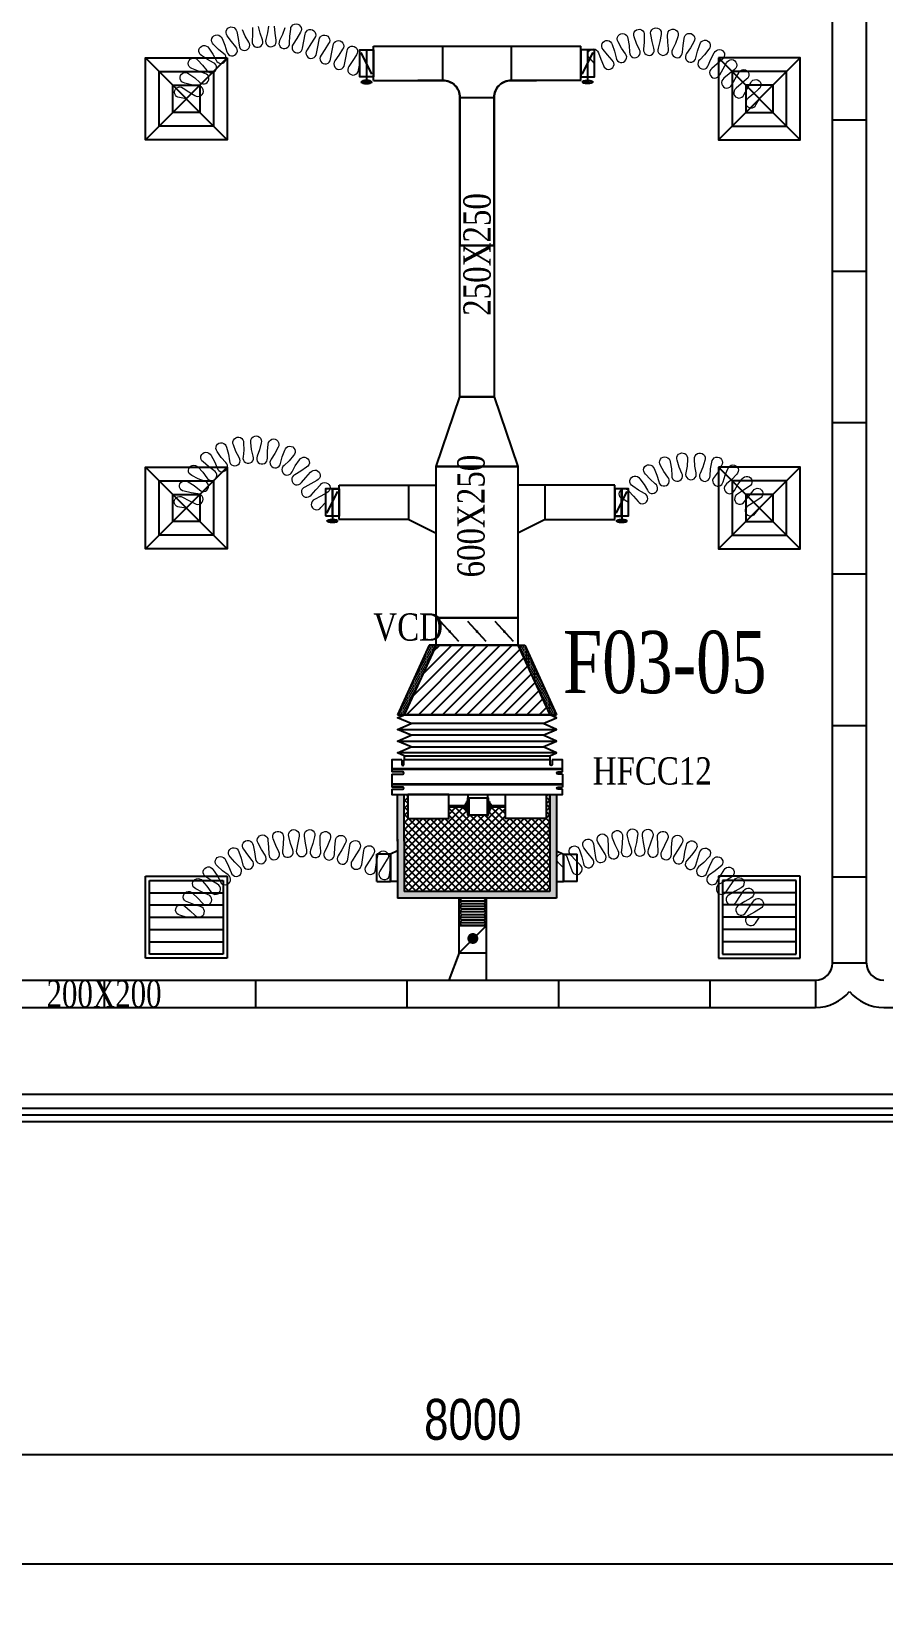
# Model space of a CAD drawing. Header units: metres. Extents: x 352651 to 1421851, y -87441 to -24441.
# Drawn here: x 552241 to 558488, y -79456 to -67981 of the extents above; entities that cross this region are included whole.
import ezdxf
from ezdxf.enums import TextEntityAlignment as Align

# ---------------------------------------------------------------- set-up
doc = ezdxf.new("R2010")
doc.units = ezdxf.units.M
doc.header["$LTSCALE"] = 300
doc.header["$MEASUREMENT"] = 0
doc.header["$PDMODE"] = 2
doc.layers.get('0').update_dxf_attribs({"linetype": 'CONTINUOUS'})
doc.layers.get('Defpoints').update_dxf_attribs({"linetype": 'CONTINUOUS'})
for name, color, linetype in [('bat noi mem', 4, 'CONTINUOUS'), ('CUA', 8, 'CONTINUOUS'), ('CUAGIO', 2, 'CONTINUOUS'), ('dien', 2, 'CONTINUOUS'), ('DIM', 1, 'CONTINUOUS'), ('KT', 1, 'CONTINUOUS'), ('THAY', 9, 'CONTINUOUS'), ('thiet bi', 11, 'CONTINUOUS')]:
    doc.layers.add(name, color=color, linetype=linetype)
doc.layers.add('noi mem', color=5, linetype='BATTING', lineweight=0)
doc.styles.add('CHUKICHTHUOC', font='vnshx.shx', dxfattribs={"width": 0.8, "height": 300, "bigfont": '@extfont2.shx'})
doc.styles.add('PHU', font='vntimeh.shx', dxfattribs={"width": 0.8})
doc.styles.add('ROMANS', font='romans.shx', dxfattribs={"width": 0.75, "bigfont": 'romancvn.shx'})
doc.styles.add('VNCC-RMD', font='vntimeh.shx', dxfattribs={"width": 0.75, "height": 300, "bigfont": 'vns.shx'})
doc.linetypes.add('BATTING', pattern='A,0.0001,-0.1,[134,ltypeshp.shx,S=0.1,R=0,X=-0.1,Y=0],-0.2,[134,ltypeshp.shx,S=0.1,R=180,X=0.1,Y=0],-0.1', length=0.4001)
doc.dimstyles.new('150', dxfattribs={"dimscale": 150, "dimtxt": 2, "dimasz": 0.1, "dimexe": 1, "dimexo": 0, "dimgap": 0.7, "dimtad": 1, "dimdec": 0, "dimzin": 0, "dimdsep": 46, "dimtxsty": 'CHUKICHTHUOC', "dimblk": 'ARR', "dimcen": 0, "dimdle": 1, "dimclrd": 3, "dimclre": 3, "dimclrt": 3, "dimadec": 0, "dimazin": 0, "dimtfac": 1, "dimtdec": 0, "dimtix": 1, "dimtmove": 2, "dimatfit": 3, "dimldrblk": 'ARR', "dimfxl": 1, "dimtolj": 1, "dimtzin": 0, "dimarcsym": 0})
pattern_1 = [(0, (94321.476, -358266.195), (6.25, 12.5), [0, -12.5])]

# ---------------------------------------------------------------- blocks, each defined once
blk = doc.blocks.new('ARR')
at = {"color": 1}
for p, q in [((0, -16), (0, 16)), ((-16, 0), (16, 0))]:
    blk.add_line(p, q, dxfattribs=at)
at = {"color": 3, "const_width": 3.6}
blk.add_lwpolyline([(-7.07, -7.07), (7.07, 7.07)], dxfattribs=at)
blk = doc.blocks.new('*D74')
at = {"layer": 'Defpoints', "color": 0, "ltscale": 1.5, "transparency": 16777216}
for p in [(551477, -76944), (559477, -76944), (559477, -78413)]:
    blk.add_point(p, dxfattribs=at)
at = {"layer": 'DIM', "color": 3, "lineweight": -2, "ltscale": 1.5, "transparency": 16777216}
for p, q in [((551477, -76944), (551477, -78563)), ((559477, -76944), (559477, -78563)), ((551492, -78413), (559462, -78413))]:
    blk.add_line(p, q, dxfattribs=at)
at = {"layer": 'DIM', "color": 3, "lineweight": -2, "ltscale": 1.5, "transparency": 16777216, "xscale": 15, "yscale": 15, "zscale": 15, "rotation": 180}
blk.add_blockref('ARR', (551477, -78413), dxfattribs=at)
at = {"layer": 'DIM', "color": 3, "lineweight": -2, "ltscale": 1.5, "transparency": 16777216, "xscale": 15, "yscale": 15, "zscale": 15}
blk.add_blockref('ARR', (559477, -78413), dxfattribs=at)
at = {"layer": 'DIM', "color": 3, "ltscale": 1.5, "transparency": 16777216, "insert": (555477, -78158), "char_height": 300, "attachment_point": 5, "style": 'CHUKICHTHUOC'}
blk.add_mtext('\\A1;8000', dxfattribs=at)
blk = doc.blocks.new('*D79')
at = {"layer": 'Defpoints', "color": 0, "ltscale": 1.5, "transparency": 16777216}
for p in [(545477, -75807), (589477, -75807), (589477, -79216)]:
    blk.add_point(p, dxfattribs=at)
at = {"layer": 'DIM', "color": 3, "lineweight": -2, "ltscale": 1.5, "transparency": 16777216}
for p, q in [((545477, -75807), (545477, -79366)), ((589477, -75807), (589477, -79366)), ((545492, -79216), (589462, -79216))]:
    blk.add_line(p, q, dxfattribs=at)
at = {"layer": 'DIM', "color": 3, "lineweight": -2, "ltscale": 1.5, "transparency": 16777216, "xscale": 15, "yscale": 15, "zscale": 15, "rotation": 180}
blk.add_blockref('ARR', (545477, -79216), dxfattribs=at)
at = {"layer": 'DIM', "color": 3, "lineweight": -2, "ltscale": 1.5, "transparency": 16777216, "xscale": 15, "yscale": 15, "zscale": 15}
blk.add_blockref('ARR', (589477, -79216), dxfattribs=at)
at = {"layer": 'DIM', "color": 3, "ltscale": 1.5, "transparency": 16777216, "insert": (567477, -78961), "char_height": 300, "attachment_point": 5, "style": 'CHUKICHTHUOC'}
blk.add_mtext('\\A1;44000', dxfattribs=at)
blk = doc.blocks.new('SAD')
at = {"layer": 'CUAGIO', "color": 8}
for p, q in [((-300, -300), (300, 300)), ((300, -300), (-300, 300))]:
    blk.add_line(p, q, dxfattribs=at)
at = {"layer": 'CUAGIO'}
blk.add_lwpolyline([(300, -300), (300, 300), (-300, 300), (-300, -300)], close=True, dxfattribs=at)
at = {"layer": 'CUAGIO', "color": 8}
for points in [[(200, -200), (200, 200), (-200, 200), (-200, -200)], [(100, -100), (100, 100), (-100, 100), (-100, -100)]]:
    blk.add_lwpolyline(points, close=True, dxfattribs=at)
blk = doc.blocks.new('SAG')
at = {"layer": 'CUAGIO'}
for p, q in [((-300, 300), (-300, -300)), ((300, 300), (-300, 300)), ((300, -300), (300, 300)), ((-300, -300), (300, -300))]:
    blk.add_line(p, q, dxfattribs=at)
at = {"layer": 'CUAGIO', "color": 8}
for p, q in [((-270, 270), (-270, -270)), ((270, 270), (-270, 270)), ((-180, -270), (-180, 270)), ((-90, -270), (-90, 270)), ((0, -270), (0, 270)), ((90, -270), (90, 270)), ((180, -270), (180, 270)), ((270, -270), (270, 270)), ((-270, -270), (270, -270))]:
    blk.add_line(p, q, dxfattribs=at)
blk = doc.blocks.new('1-van gio D200')
at = {"layer": 'CUAGIO'}
h = blk.add_hatch(dxfattribs=at)
h.set_pattern_fill('ANSI31', color=256, scale=100, style=0)
edge = h.paths.add_edge_path()
edge.add_ellipse((486127, -58494), major_axis=(-38.1, 0), ratio=0.310482, start_angle=0, end_angle=360, ccw=False)
for p, q in [((486167, -58437), (486087, -58277)), ((486127, -58257), (486127, -58494))]:
    blk.add_line(p, q, dxfattribs=at)
at = {"layer": 'CUAGIO', "const_width": 3}
for points in [[(486127, -58457), (486177, -58457), (486177, -58257), (486077, -58257), (486077, -58457), (486127, -58457)], [(486167, -58437), (486087, -58277)], [(486127, -58257), (486127, -58494)]]:
    blk.add_lwpolyline(points, dxfattribs=at)
at = {"layer": 'CUAGIO'}
blk.add_lwpolyline([(486177, -58457), (486077, -58457), (486077, -58257), (486177, -58257)], close=True, dxfattribs=at)
at = {"layer": 'CUAGIO', "const_width": 5.35}
blk.add_lwpolyline([(486131, -58357, -1), (486123, -58357, -1)], format="xyb", close=True, dxfattribs=at)
at = {"layer": 'CUAGIO', "extrusion": (0, 0, -1)}
blk.add_ellipse((486127, -58494), major_axis=(-38.1, 0), ratio=0.310482, start_param=-1.570796, end_param=4.712389, dxfattribs=at)
blk = doc.blocks.new('bac noi mem')
at = {"layer": 'bat noi mem'}
for p, q in [((493887, -64673), (493867, -64693)), ((494067, -64693), (493867, -64693)), ((493867, -64693), (493887, -64713)), ((493887, -64713), (493867, -64733)), ((494047, -64673), (493887, -64673)), ((494047, -64713), (493887, -64713)), ((494047, -64673), (494067, -64693)), ((494067, -64693), (494047, -64713)), ((494047, -64713), (494067, -64733)), ((494067, -64733), (493867, -64733)), ((493867, -64733), (493887, -64753)), ((493887, -64753), (493867, -64773)), ((494067, -64773), (493867, -64773)), ((493867, -64773), (493887, -64793)), ((493887, -64793), (493867, -64813)), ((494067, -64813), (493867, -64813)), ((493867, -64813), (493887, -64833)), ((493887, -64833), (493867, -64853)), ((494047, -64753), (493887, -64753)), ((494047, -64793), (493887, -64793)), ((494047, -64833), (493887, -64833)), ((494067, -64733), (494047, -64753)), ((494047, -64753), (494067, -64773)), ((494067, -64773), (494047, -64793)), ((494047, -64793), (494067, -64813)), ((494067, -64813), (494047, -64833)), ((494047, -64833), (494067, -64853)), ((494067, -64853), (493867, -64853)), ((493867, -64853), (493887, -64873)), ((494047, -64873), (493887, -64873)), ((494067, -64853), (494047, -64873))]:
    blk.add_line(p, q, dxfattribs=at)

msp = doc.modelspace()

# ---------------------------------------------------------------- hatches: boundary and pattern name
at = {"layer": 'CUAGIO'}
h = msp.add_hatch(dxfattribs=at)
h.set_pattern_fill('DOTS', color=256, scale=200, style=0)
h.set_pattern_definition(pattern_1)
h.paths.add_polyline_path([(554974.4, -72991.1), (554924.5, -72991.1), (555158, -72481.1), (555207.9, -72481.1)])
h = msp.add_hatch(dxfattribs=at)
h.set_pattern_fill('DOTS', color=256, scale=200, style=0)
h.set_pattern_definition(pattern_1)
h.paths.add_polyline_path([(555807.9, -72481.1), (555857.9, -72481.1), (556091.4, -72991.1), (556041.4, -72991.1)])
h = msp.add_hatch(dxfattribs=at)
h.set_pattern_fill('DOTS', color=2, scale=200, style=0)
h.set_pattern_definition([(0, (4414.169, -16851.084), (6.25, 12.5), [0, -12.5])])
h.paths.add_polyline_path([(556091.4, -73576.6), (556041.4, -73576.6), (556041.4, -74286.6), (554974.4, -74286.6), (554974.4, -73903.9), (554974.4, -73576.6), (554924.4, -73576.6), (554924.4, -73918.9), (554924.4, -74336.6), (556091.4, -74336.6)])
at = {"layer": 'CUAGIO', "ltscale": 1.5}
h = msp.add_hatch(dxfattribs=at)
h.set_pattern_fill('ANSI37', color=9, scale=300, angle=360, style=0)
h.set_pattern_definition([(45, (88129.517, -27426.93), (-26.5165043, 26.5165043), []), (135, (88129.517, -27426.93), (-26.5165043, -26.5165043), [])])
h.paths.add_polyline_path([(556041.4, -74286.6), (556041.4, -73576.6), (556015.4, -73576.6), (556015.4, -73751.6), (555715.4, -73751.6), (555715.4, -73668.6), (555610.1, -73668.6), (555610.1, -73684.3), (555599.6, -73684.3), (555599.6, -73700), (555589.7, -73700), (555589.7, -73725, -1), (555583.2, -73727.1), (555447.1, -73727.1, -1), (555440.6, -73725), (555440.6, -73700), (555430.7, -73700), (555430.7, -73684.3), (555420.1, -73684.3), (555420.1, -73668.6), (555300.5, -73668.6), (555300.5, -73751.6), (555000.5, -73751.6), (555000.5, -73576.6), (554974.4, -73576.6), (554974.4, -73918.9), (554974.4, -74286.6)])
at = {"layer": 'Defpoints'}
h = msp.add_hatch(dxfattribs=at)
h.set_pattern_fill('ANSI31', color=256, scale=500, style=0)
h.set_pattern_definition([(45, (87306.127, -358241.5), (-44.194174, 44.194174), [])])
h.paths.add_polyline_path([(555807.9, -72481.1), (555207.9, -72481.1), (554974.4, -72991.1), (556041.4, -72991.1)])

# ---------------------------------------------------------------- linework, layer by layer
at = {"layer": 'bat noi mem'}
for p, q in [((554974.4, -72991.1), (556041.4, -72991.1)), ((556041.4, -72991.1), (554974.4, -72991.1)), ((555991.4, -73055.3), (555024.4, -73055.3)), ((554924.4, -73098.2), (556091.4, -73098.2)), ((554924.4, -73183.9), (556091.4, -73183.9)), ((555991.4, -73141.1), (555024.4, -73141.1)), ((556091.4, -73269.6), (554924.4, -73269.6)), ((555024.4, -73226.8), (555991.4, -73226.8))]:
    msp.add_line(p, q, dxfattribs=at)
for points in [[(554974.4, -73291.1), (554924.4, -73269.6), (555024.4, -73226.8), (554924.4, -73183.9), (555024.4, -73141.1), (554924.4, -73098.2), (555024.4, -73055.3), (554924.4, -73012.5), (554974.4, -72991.1)], [(556041.4, -73291.1), (556091.4, -73269.6), (555991.4, -73226.8), (556091.4, -73183.9), (555991.4, -73141.1), (556091.4, -73098.2), (555991.4, -73055.3), (556091.4, -73012.5), (556041.4, -72991.1)]]:
    msp.add_lwpolyline(points, dxfattribs=at)
at = {"layer": 'CUA', "linetype": 'Continuous'}
for p, q in [((544875.8, -75875.5), (579337.2, -75875.5)), ((559377.2, -75925.5), (551577.2, -75925.5)), ((559377.2, -75975.5), (551577.2, -75975.5))]:
    msp.add_line(p, q, dxfattribs=at)
at = {"layer": 'CUAGIO'}
for p, q in [((558113.3, -74811.5), (558113.3, -57512.9)), ((558363.3, -74811.5), (558363.3, -57512.9)), ((554747.9, -68341.1), (554747.9, -68091.1)), ((555257.9, -68341.1), (555257.9, -68091.1)), ((555757.9, -68091.1), (555757.9, -68341.1)), ((556267.9, -68341.1), (556267.9, -68091.1)), ((555382.9, -68466.1), (555632.9, -68466.1)), ((558363.7, -68631.7), (558113.3, -68631.7)), ((558363.7, -69741.7), (558113.3, -69741.7)), ((558363.7, -70851.7), (558113.3, -70851.7)), ((554497.9, -71559.2), (554497.9, -71309.2)), ((554497.9, -71309.2), (555207.9, -71309.2)), ((555007.9, -71559.2), (555007.9, -71309.2)), ((556517.9, -71309.2), (555807.9, -71309.2)), ((556007.9, -71559.2), (556007.9, -71309.2)), ((556517.9, -71559.2), (556517.9, -71309.2)), ((555007.9, -71559.2), (554497.9, -71559.2)), ((555007.9, -71559.2), (555207.9, -71659.2)), ((556007.9, -71559.2), (555807.9, -71659.2)), ((556007.9, -71559.2), (556517.9, -71559.2)), ((558363.7, -71961.7), (558113.3, -71961.7)), ((555807.9, -72281.1), (555207.9, -72281.1)), ((555374.9, -72455.3), (555241, -72306.8)), ((555574.9, -72455.3), (555441, -72306.8)), ((555774.9, -72455.3), (555641, -72306.8)), ((555158, -72481.1), (554924.5, -72991.1)), ((555207.9, -72481.1), (554974.4, -72991.1)), ((555207.9, -72481.1), (555158, -72481.1)), ((555158, -72481.1), (555857.9, -72481.1)), ((555207.9, -72481.1), (555158, -72481.1)), ((555807.9, -72481.1), (556041.4, -72991.1)), ((555807.9, -72481.1), (555857.9, -72481.1)), ((555807.9, -72481.1), (555857.9, -72481.1)), ((555857.9, -72481.1), (556091.4, -72991.1)), ((556091.4, -72991.1), (554924.5, -72991.1)), ((554924.5, -72991.1), (556091.4, -72991.1)), ((554974.4, -72991.1), (556041.4, -72991.1)), ((556041.4, -72991.1), (554974.4, -72991.1)), ((558363.7, -73071.7), (558113.3, -73071.7)), ((554924.4, -73918.9), (554924.4, -73576.6)), ((554974.4, -73918.9), (554974.4, -73576.6)), ((556041.4, -73903.9), (556041.4, -73576.6)), ((554774.7, -74213.1), (554774.7, -74013.1)), ((554874.4, -74013.1), (554774.7, -74013.1)), ((554874.4, -74213.1), (554874.4, -74013.1)), ((554874.4, -74213.1), (554874.4, -74013.1)), ((554874.4, -74213.1), (554874.4, -74013.1)), ((554874.4, -74013.1), (554874.4, -74213.1)), ((554924.4, -73903.9), (554924.4, -74336.6)), ((554974.4, -73903.9), (554974.4, -74286.6)), ((556041.4, -73903.9), (556041.4, -74284.8)), ((556141.4, -74013.1), (556141.4, -74213.1)), ((556141.4, -74213.1), (556141.4, -74013.1)), ((556141.4, -74213.1), (556141.4, -74013.1)), ((556141.4, -74013.1), (556141.4, -74213.1)), ((556141.4, -74013.1), (556241.1, -74013.1)), ((556241.1, -74213.1), (556241.1, -74013.1)), ((558363.7, -74181.7), (558113.3, -74181.7)), ((555377.2, -74736.5), (555377.2, -74336.6)), ((555577.2, -74936.5), (555577.2, -74336.6)), ((555377.2, -74736.5), (555377.2, -74525.6)), ((555377.2, -74536.6), (555577.2, -74536.6)), ((555577.2, -74536.6), (555377.2, -74736.5)), ((555377.2, -74736.5), (555302.2, -74936.5)), ((555377.2, -74736.5), (555577.2, -74736.5)), ((548874.2, -74936.5), (557988.3, -74936.5)), ((548874.2, -75136.5), (557988.3, -75136.5)), ((558488.3, -75136.5), (563392.8, -75136.5))]:
    msp.add_line(p, q, dxfattribs=at)
at = {"layer": 'CUAGIO', "ltscale": 1.5}
msp.add_line((554747.9, -68091.1), (556267.9, -68091.1), dxfattribs=at)
at = {"layer": 'CUAGIO', "color": 2}
for p, q in [((556041.4, -73576.6), (556041.4, -74286.6)), ((556091.4, -73576.6), (556091.4, -74336.6)), ((556091.4, -74336.6), (554924.4, -74336.6)), ((556041.4, -74286.6), (554974.4, -74286.6)), ((552774.2, -74936.5), (552774.2, -75136.5)), ((553884.2, -74936.5), (553884.2, -75136.5)), ((554994.2, -74936.5), (554994.2, -75136.5)), ((556104.2, -74936.5), (556104.2, -75136.5)), ((557214.2, -74936.5), (557214.2, -75136.5)), ((557988.3, -74936.5), (557988.3, -75136.5))]:
    msp.add_line(p, q, dxfattribs=at)
at = {"layer": 'CUAGIO'}
for points in [[(554747.9, -68341.1), (555257.9, -68341.1, -0.4142136), (555382.9, -68466.1), (555382.9, -69551.1), (555632.9, -69551.1), (555632.9, -68466.1, -0.4142136), (555757.9, -68341.1), (555942.9, -68341.1)], [(556267.9, -68341.1), (555757.9, -68341.1, 0.4142136), (555632.9, -68466.1), (555632.9, -69551.1), (555382.9, -69551.1), (555382.9, -68466.1, 0.4142136), (555257.9, -68341.1), (555072.9, -68341.1)]]:
    msp.add_lwpolyline(points, format="xyb", dxfattribs=at)
for points in [[(555382.9, -70661.1), (555382.9, -69551.1), (555632.9, -69551.1), (555632.9, -70661.1)], [(555807.9, -71171.1), (555207.9, -71171.1), (555382.9, -70661.1), (555632.9, -70661.1)], [(554497.9, -71534.2), (554447.9, -71534.2), (554447.9, -71334.2), (554497.9, -71334.2)], [(556517.9, -71534.2), (556567.9, -71534.2), (556567.9, -71334.2), (556517.9, -71334.2)], [(555207.9, -72281.1), (555807.9, -72281.1), (555807.9, -72481.1), (555207.9, -72481.1)]]:
    msp.add_lwpolyline(points, close=True, dxfattribs=at)
at = {"layer": 'CUAGIO', "color": 2}
msp.add_lwpolyline([(555207.9, -71171.1), (555807.9, -71171.1), (555807.9, -72281.1), (555207.9, -72281.1)], close=True, dxfattribs=at)
at = {"layer": 'CUAGIO'}
for points, const_width in [([(555302.9, -72381.1, 1), (555312.9, -72381.1, 1)], 10), ([(555502.9, -72381.1, 1), (555512.9, -72381.1, 1)], 10), ([(555702.9, -72381.1, 1), (555712.9, -72381.1, 1)], 10), ([(555497.2, -74631, -1), (555457.2, -74631, -1)], 40)]:
    msp.add_lwpolyline(points, format="xyb", close=True, dxfattribs=dict(at, const_width=const_width))
for points in [[(554924.4, -73987.8), (554874.4, -74013.1)], [(556091.4, -73987.8), (556141.4, -74013.1)], [(554774.7, -74213.1), (554874.4, -74213.1)], [(554924.4, -74213.1), (554874.4, -74213.1)], [(554924.4, -74213.1), (554874.4, -74213.1)], [(554924.4, -74213.1), (554874.4, -74213.1)], [(556091.4, -74213.1), (556141.4, -74213.1)], [(556091.4, -74213.1), (556141.4, -74213.1)], [(556091.4, -74213.1), (556141.4, -74213.1)], [(556241.1, -74213.1), (556141.4, -74213.1)]]:
    msp.add_lwpolyline(points, dxfattribs=at)
for centre, radius, start, end in [((557988.3, -74811.5), 125, 270, 0), ((558488.3, -74811.5), 125, 180, 270), ((557988.3, -74811.5), 325, 270, 320.28486), ((558488.3, -74811.5), 325, 219.71514, 270)]:
    msp.add_arc(centre, radius, start, end, dxfattribs=at)
at = {"layer": 'dien'}
msp.add_line((558363.3, -74811.5), (558113.3, -74811.5), dxfattribs=at)
at = {"layer": 'noi mem', "linetype": 'ByBlock', "ltscale": 1.5}
for points in [[(554098.9, -67954.5), (554082.1, -68003.3), (554061.2, -68049.1, 1.3333333), (554134.2, -68066.1), (554135.6, -68015.8), (554142.1, -67964.6, -1.3333333), (554213.3, -67988.2), (554187.8, -68033.1), (554160.1, -68075.8, 1.3333333), (554229.8, -68103.5), (554239, -68053.4), (554248.2, -68003.2, -1.3333333), (554317.9, -68030.9), (554290.1, -68073.7), (554262.3, -68116.5, 1.3333333), (554332, -68144.2), (554341.2, -68094), (554350.4, -68043.9, -1.3333333), (554420.1, -68071.6), (554392.3, -68114.4), (554364.6, -68157.1, 1.3333333), (554434.3, -68184.9), (554443.5, -68134.7), (554452.7, -68084.6, -1.3333333), (554522.3, -68112.3), (554494.6, -68155.1), (554466.8, -68197.8, 1.3333333), (554536.5, -68225.5), (554545.7, -68175.4), (554554.9, -68125.2, -1.3333333), (554624.6, -68153), (554596.8, -68195.7), (554569.1, -68238.5, 1.3333333), (554638.7, -68266.2), (554647.9, -68216.1)], [(553377.2, -68475.5), (553326.9, -68467.3, -1.3333333), (553353.3, -68397.1), (553396.6, -68424), (553439.8, -68451, 1.3333333), (553466.3, -68380.8), (553416, -68372.5), (553365.7, -68360.9, -1.3333333), (553396.4, -68292.5), (553438.5, -68322.3), (553476.6, -68355.3, 1.3333333), (553513.5, -68290), (553465.6, -68274.4), (553418.2, -68253.8, -1.3333333), (553460.9, -68192.2), (553496.9, -68229.2), (553528.3, -68268.6, 1.3333333), (553576.4, -68211.1), (553532.2, -68187.1), (553489.4, -68158.2, -1.3333333), (553542.6, -68105.3), (553571.2, -68148.3), (553594.9, -68192.8, 1.3333333), (553652.8, -68145), (553613.6, -68113.3), (553576.9, -68077.1, -1.3333333), (553638.9, -68034.9), (553659.1, -68082.4), (553674.3, -68130.4, 1.3333333), (553739.9, -68094), (553707.2, -68055.7), (553677.7, -68013.4, -1.3333333), (553746.3, -67983.2), (553757.5, -68033.6), (553763.7, -68083.6, 1.3333333), (553834.8, -68059.8), (553809.7, -68016.1), (553788.4, -67969.1, -1.3333333)], [(553861.4, -67952), (553863.2, -68003.6), (553860.2, -68053.8, 1.3333333), (553934.4, -68043.5), (553917.7, -67995.9), (553905.3, -67945.8, -1.3333333)], [(553980.3, -67942.3), (553972.6, -67993.4), (553960.4, -68042.2, 1.3333333), (554035.4, -68045.6), (554027.6, -67995.8), (554024.6, -67944.3, -1.3333333)], [(556367.9, -68216.1), (556333.7, -68178.6, -1.3333333), (556397, -68138.4), (556416.4, -68185.3), (556435.5, -68232.3, 1.3333333), (556499, -68192.3), (556464.9, -68154.7), (556432.8, -68114.6, -1.3333333), (556498.5, -68078.5), (556515.1, -68127.1), (556527.2, -68175.8, 1.3333333), (556595.7, -68145.3), (556567.5, -68103.8), (556542.5, -68058.9, -1.3333333), (556613.3, -68034.2), (556621.7, -68084.9), (556625.5, -68134.9, 1.3333333), (556698.1, -68116.2), (556677.2, -68070.6), (556660, -68022.2, -1.3333333), (556733.9, -68009.6), (556733.7, -68060.9), (556729.1, -68110.9, 1.3333333), (556803.9, -68104.5), (556790.8, -68056), (556781.9, -68005.4, -1.3333333), (556856.9, -68005.3), (556848.2, -68055.9), (556835.4, -68104.4, 1.3333333), (556910.1, -68110.5), (556905.3, -68060.5), (556904.9, -68009.1, -1.3333333), (556978.9, -68021.4), (556961.9, -68069.9), (556941.2, -68115.6, 1.3333333), (557014, -68134), (557017.5, -68083.9), (557025.6, -68033.2, -1.3333333), (557096.5, -68057.6), (557071.7, -68102.5), (557043.8, -68144.2, 1.3333333), (557112.4, -68174.4), (557124.2, -68125.6), (557140.6, -68076.9, -1.3333333), (557206.5, -68112.7), (557174.6, -68153), (557140.1, -68189.4, 1.3333333), (557202.8, -68230.6), (557222.6, -68184.4), (557246.7, -68139.1, -1.3333333), (557305.8, -68185.3), (557267.8, -68219.7), (557229.1, -68252.6, 1.3333333), (557286.9, -68300.4), (557312, -68256.2), (557337, -68212.1, -1.3333333), (557394.8, -68259.9), (557356.2, -68292.8), (557317.5, -68325.7, 1.3333333), (557375.3, -68373.5), (557400.4, -68329.3), (557425.5, -68285.2, -1.3333333), (557483.3, -68333), (557444.6, -68365.9), (557406, -68398.8, 1.3333333), (557463.8, -68446.6), (557488.8, -68402.4), (557513.9, -68358.3, -1.3333333), (557571.7, -68406), (557533, -68439), (557494.4, -68471.9, 1.3333333), (557552.2, -68519.7), (557577.2, -68475.5)], [(553377.2, -71475.5), (553327, -71468.6, -1.3333333), (553349.4, -71397), (553394.6, -71420), (553439.6, -71443.1, 1.3333333), (553462.3, -71371.6), (553412.2, -71364.5), (553362.1, -71352.6, -1.3333333), (553391.2, -71283.4), (553434.8, -71311), (553473.2, -71342.7, 1.3333333), (553510.5, -71277.7), (553463.7, -71260.5), (553417.9, -71236.8, -1.3333333), (553462.9, -71176.8), (553498.6, -71214), (553528.2, -71254.1, 1.3333333), (553580.1, -71200), (553538.9, -71172.1), (553500.2, -71137.9, -1.3333333), (553558.4, -71090.6), (553583.9, -71135.4), (553602.9, -71181.5, 1.3333333), (553666.4, -71141.6), (553633.2, -71104.5), (553603.9, -71062, -1.3333333), (553671.8, -71030.1), (553685.8, -71079.8), (553693.1, -71129.1, 1.3333333), (553764.3, -71105.8), (553741.1, -71061.7), (553723, -71013.4, -1.3333333), (553796.6, -70998.9), (553798.1, -71050.5), (553793.2, -71100.1, 1.3333333), (553868, -71094.7), (553856.1, -71046.3), (553850.2, -70995.1, -1.3333333), (553925.1, -70998.9), (553914.1, -71049.3), (553897.4, -71096.2, 1.3333333), (553971.3, -71109.1), (553971.4, -71059.3), (553978.2, -71008.1, -1.3333333), (554049.9, -71030), (554027, -71076.2), (553999.4, -71117.7, 1.3333333), (554068, -71148.1), (554080.2, -71099.8), (554099.1, -71051.8, -1.3333333), (554163.4, -71090.3), (554130, -71129.6), (554093.2, -71163.2, 1.3333333), (554152.4, -71209.3), (554175.9, -71165.4), (554205.9, -71123.4, -1.3333333), (554259, -71176.4), (554217.1, -71206.4), (554173.2, -71231.2, 1.3333333), (554220.5, -71289.4), (554253.7, -71251.6), (554287.7, -71214, -1.3333333), (554334.2, -71272.8), (554289.8, -71297.2), (554245.3, -71321.6, 1.3333333), (554291.8, -71380.5), (554325.8, -71342.9), (554359.8, -71305.3, -1.3333333), (554406.3, -71364.1), (554361.9, -71388.5), (554317.4, -71412.9, 1.3333333), (554363.9, -71471.8), (554397.9, -71434.2)], [(556617.9, -71434.2), (556573.8, -71409.3, -1.3333333), (556620.9, -71351), (556654.5, -71388.9), (556687.9, -71426.9, 1.3333333), (556735.2, -71368.8), (556691.3, -71343.8), (556648.9, -71314.5, -1.3333333), (556701.1, -71260.6), (556731.7, -71302), (556756.4, -71345.4, 1.3333333), (556814.4, -71297.8), (556776.7, -71265.1), (556742.1, -71226.9, -1.3333333), (556805.2, -71186.4), (556825.6, -71233.7), (556839.8, -71281.5, 1.3333333), (556907.1, -71248.4), (556877.8, -71208), (556852.9, -71162.9, -1.3333333), (556923.5, -71137.8), (556932.6, -71188.5), (556935.5, -71238.3, 1.3333333), (557008.6, -71221.4), (556989.3, -71175.4), (556975.3, -71125.8, -1.3333333), (557049.8, -71117.5), (557047.1, -71168.9), (557038.5, -71218.1, 1.3333333), (557113.5, -71218.3), (557105.3, -71169.1), (557102.9, -71117.6, -1.3333333), (557177.4, -71126.4), (557163, -71175.9), (557143.5, -71221.8, 1.3333333), (557216.5, -71239.1), (557219.6, -71189.3), (557229, -71138.7, -1.3333333), (557299.6, -71164.2), (557274.3, -71209.2), (557244.8, -71249.4, 1.3333333), (557312, -71282.9), (557326.4, -71235.1), (557347.1, -71187.9, -1.3333333), (557409.9, -71228.9), (557375.1, -71266.9), (557337.2, -71299.4, 1.3333333), (557395, -71347.2), (557419.9, -71304), (557450.6, -71262.8, -1.3333333), (557502.6, -71316.8), (557460.2, -71345.9), (557417.5, -71373.2, 1.3333333), (557467.8, -71428.9), (557499.2, -71389.1), (557530.7, -71349.4, -1.3333333), (557581, -71405), (557538.2, -71432.3), (557495.5, -71459.6, 1.3333333), (557545.8, -71515.2), (557577.2, -71475.5)], [(553377.2, -74475.5), (553328.8, -74459.5, -1.3333333), (553366.1, -74394.5), (553404.4, -74428.3), (553442.6, -74462.1, 1.3333333), (553480, -74397.1), (553431.6, -74381.1), (553383.4, -74362.9, -1.3333333), (553423.3, -74299.5), (553460.5, -74335), (553494.9, -74372.2, 1.3333333), (553538.5, -74311.2), (553492.2, -74290.7), (553446.6, -74267, -1.3333333), (553493.8, -74208.7), (553526.5, -74248.4), (553556.2, -74289.4, 1.3333333), (553606.8, -74234), (553563.2, -74208.2), (553520.7, -74179.2, -1.3333333), (553574.5, -74126.9), (553602.3, -74170.2), (553626.9, -74214.5, 1.3333333), (553683.7, -74165.5), (553643.5, -74134.7), (553604.8, -74100.8, -1.3333333), (553664.4, -74055.3), (553686.8, -74101.7), (553706, -74148.5, 1.3333333), (553768.2, -74106.7), (553732, -74071.3), (553697.6, -74033, -1.3333333), (553762.2, -73995), (553778.9, -74043.6), (553792.4, -74092.5, 1.3333333), (553859.2, -74058.3), (553827.4, -74018.9), (553797.8, -73976.8, -1.3333333), (553866.5, -73946.7), (553877.3, -73997), (553884.8, -74047.1, 1.3333333), (553955.2, -74021.2), (553928.4, -73978.2), (553904, -73932.9, -1.3333333), (553975.8, -73911.2), (553980.5, -73962.4), (553982, -74013, 1.3333333), (554055, -73995.7), (554033.5, -73949.8), (554014.7, -73901.9, -1.3333333), (554088.5, -73889), (554087.1, -73940.4), (554082.6, -73990.8, 1.3333333), (554157.1, -73982.3), (554141.2, -73934.2), (554128.2, -73884.4, -1.3333333), (554203.1, -73880.3), (554195.6, -73931.2), (554185.1, -73980.7, 1.3333333), (554260.1, -73981.1), (554250.1, -73931.4), (554243.1, -73880.5, -1.3333333), (554317.9, -73885.3), (554304.4, -73935), (554288.1, -73982.9, 1.3333333), (554362.5, -73992.2), (554358.4, -73941.7), (554357.6, -73890.3, -1.3333333), (554431.3, -73904), (554412, -73951.7), (554390, -73997.3, 1.3333333), (554462.8, -74015.4), (554464.8, -73964.8), (554470.1, -73913.6, -1.3333333), (554541.7, -73936), (554516.8, -73981.1), (554490, -74024.4, 1.3333333), (554560.5, -74050.1), (554567.9, -73999.8), (554575.7, -73949.3, -1.3333333), (554646, -73975.3), (554619, -74018.6), (554592.1, -74062, 1.3333333), (554662.4, -74088), (554670.1, -74037.5), (554677.8, -73987.1, -1.3333333), (554748.2, -74013.1), (554721.2, -74056.4), (554694.2, -74099.8, 1.3333333), (554764.6, -74125.8), (554772.3, -74075.3), (554780, -74024.8, -1.3333333), (554850.3, -74050.9), (554823.4, -74094.2), (554796.4, -74137.5, 1.3333333), (554866.7, -74163.5), (554874.4, -74113.1)], [(556141.4, -74113.1), (556105.3, -74076.7, -1.3333333), (556168.9, -74037), (556185.7, -74085.4), (556202.6, -74133.8, 1.3333333), (556266.2, -74094.1), (556230, -74057.7), (556195, -74019.8, -1.3333333), (556259.9, -73982.3), (556275.2, -74031.6), (556287.2, -74081.1, 1.3333333), (556354.3, -74047.5), (556321.9, -74008.3), (556291.7, -73966.4, -1.3333333), (556360.6, -73936.9), (556370, -73987.8), (556375.9, -74038.3, 1.3333333), (556446.6, -74013), (556419.1, -73970.2), (556394.1, -73925, -1.3333333), (556466.1, -73904), (556469.2, -73955.5), (556469.1, -74006.4, 1.3333333), (556542.3, -73989.8), (556520.2, -73944), (556500.7, -73896.1, -1.3333333), (556574.7, -73883.9), (556571.7, -73935.5), (556565.5, -73986, 1.3333333), (556640.1, -73978.2), (556623.6, -73930), (556610, -73880.2, -1.3333333), (556685, -73876.9), (556675.8, -73927.8), (556663.6, -73977.2, 1.3333333), (556738.6, -73978.4), (556728, -73928.6), (556720.5, -73877.5, -1.3333333), (556795.3, -73883.2), (556780.1, -73932.6), (556762, -73980.2, 1.3333333), (556836.3, -73990.4), (556831.8, -73939.7), (556830.4, -73888, -1.3333333), (556904, -73902.6), (556883, -73949.9), (556859.4, -73995, 1.3333333), (556932, -74014), (556933.5, -73963.1), (556938.4, -73911.6, -1.3333333), (557009.6, -73935), (556983.1, -73979.3), (556954.3, -74021.3, 1.3333333), (557024.1, -74048.8), (557031.7, -73998.5), (557042.7, -73948, -1.3333333), (557110.7, -73979.7), (557079, -74020.6), (557045.4, -74058.8, 1.3333333), (557111.4, -74094.5), (557125, -74045.4), (557141.9, -73996.6, -1.3333333), (557205.6, -74036.2), (557169.3, -74073), (557131.3, -74106.9, 1.3333333), (557192.6, -74150.2), (557211.9, -74103.1), (557234.6, -74056.7, -1.3333333), (557293.1, -74103.6), (557252.7, -74135.8), (557210.9, -74164.9, 1.3333333), (557266.5, -74215.3), (557291.4, -74170.9), (557319.4, -74127.5, -1.3333333), (557371.9, -74181), (557327.9, -74208.2), (557283.6, -74233.9, 1.3333333), (557334.7, -74288.8), (557363.5, -74246.4), (557392.3, -74203.9, -1.3333333), (557443.5, -74258.8), (557399.1, -74284.5), (557354.8, -74310.3, 1.3333333), (557406, -74365.2), (557434.8, -74322.7), (557463.6, -74280.3, -1.3333333), (557514.7, -74335.1), (557470.4, -74360.9), (557426, -74386.7, 1.3333333), (557477.2, -74441.5), (557506, -74399.1), (557534.8, -74356.7, -1.3333333), (557586, -74411.5), (557541.6, -74437.3), (557497.3, -74463.1, 1.3333333), (557548.4, -74517.9), (557577.2, -74475.5)]]:
    msp.add_lwpolyline(points, format="xyb", dxfattribs=at)
at = {"layer": 'THAY', "linetype": 'Continuous'}
msp.add_line((559177.2, -75775.5), (551777.2, -75775.5), dxfattribs=at)
at = {"layer": 'thiet bi'}
for p, q in [((554974.4, -73291.1), (556041.4, -73291.1)), ((554974.4, -73291.1), (554974.4, -73322.6)), ((556041.4, -73291.1), (556041.4, -73322.6)), ((556133.4, -73388.6), (554882.4, -73388.6)), ((556133.4, -73393.6), (554882.4, -73393.6)), ((556133.4, -73499.6), (554882.4, -73499.6)), ((556133.4, -73504.6), (554882.4, -73504.6)), ((555420.1, -73659.5), (555300.5, -73659.5)), ((555300.5, -73659.5), (555300.5, -73668.6)), ((555420.1, -73668.6), (555300.5, -73668.6)), ((555430.7, -73643.9), (555420.1, -73643.9)), ((555420.1, -73643.9), (555420.1, -73684.3)), ((555440.6, -73628.1), (555430.7, -73628.1)), ((555430.7, -73628.1), (555430.7, -73700)), ((555443.8, -73598.7), (555443.8, -73576.6)), ((555447.1, -73601), (555447.1, -73727.1)), ((555583.2, -73601), (555583.2, -73727.1)), ((555586.5, -73598.7), (555586.5, -73576.6)), ((555589.7, -73628.1), (555599.6, -73628.1)), ((555599.6, -73628.1), (555599.6, -73700)), ((555599.6, -73643.9), (555610.1, -73643.9)), ((555610.1, -73643.9), (555610.1, -73684.3)), ((555715.4, -73659.5), (555610.1, -73659.5)), ((555715.4, -73668.6), (555610.1, -73668.6)), ((555430.7, -73684.3), (555420.1, -73684.3)), ((555440.6, -73700), (555430.7, -73700)), ((555589.7, -73700), (555599.6, -73700)), ((555599.6, -73684.3), (555610.1, -73684.3))]:
    msp.add_line(p, q, dxfattribs=at)
for points in [[(554956.4, -73322.6), (554882.4, -73322.6), (554882.4, -73410.1)], [(556043.4, -73322.6), (554972.4, -73322.6)], [(556133.4, -73410.1), (556133.4, -73322.6), (556059.4, -73322.6)], [(554882.4, -73426.1), (554882.4, -73521.1)], [(556133.4, -73426.1), (556133.4, -73521.1)], [(554882.4, -73537.1), (554882.4, -73576.6), (556133.4, -73576.6), (556133.4, -73537.1)]]:
    msp.add_lwpolyline(points, dxfattribs=at)
for points in [[(554956.4, -73322.6), (554956.4, -73354.6, 1), (554972.4, -73354.6), (554972.4, -73322.6)], [(556059.4, -73322.6), (556059.4, -73354.6, -1), (556043.4, -73354.6), (556043.4, -73322.6)], [(554882.4, -73426.1), (554964.4, -73426.1, 1), (554964.4, -73410.1), (554882.4, -73410.1)], [(556133.4, -73426.1), (556101.4, -73426.1, -1), (556101.4, -73410.1), (556133.4, -73410.1)], [(554882.4, -73537.1), (554964.4, -73537.1, 1), (554964.4, -73521.1), (554882.4, -73521.1)], [(556133.4, -73537.1), (556101.4, -73537.1, -1), (556101.4, -73521.1), (556133.4, -73521.1)]]:
    msp.add_lwpolyline(points, format="xyb", dxfattribs=at)
for points in [[(555000.5, -73751.6), (555300.5, -73751.6), (555300.5, -73576.6), (555000.5, -73576.6)], [(555589.7, -73727.1), (555440.6, -73727.1), (555440.6, -73601), (555589.7, -73601)], [(556015.4, -73751.6), (555715.4, -73751.6), (555715.4, -73576.6), (556015.4, -73576.6)]]:
    msp.add_lwpolyline(points, close=True, dxfattribs=at)
for centre, start, end in [((555443.8, -73602.1), 18.04953, 161.95047), ((555586.5, -73602.1), 18.04953, 161.95047), ((555443.8, -73726.1), 198.04953, 341.95047), ((555586.5, -73726.1), 198.04953, 341.95047)]:
    msp.add_arc(centre, 3.41, start, end, dxfattribs=at)

# ---------------------------------------------------------------- block references
at = {"layer": 'CUAGIO'}
for name, p in [('1-van gio D200', (68570.9, -9858.7)), ('bac noi mem', (61510.6, -9663.6))]:
    msp.add_blockref(name, p, dxfattribs=at)
at = {"layer": 'CUAGIO', "xscale": -1}
for p in [(1042445, -9858.7), (1040575, -13076.8), (1042695, -13076.8)]:
    msp.add_blockref('1-van gio D200', p, dxfattribs=at)
for name, p, rotation in [('SAD', (553377.2, -68475.5), 180), ('SAD', (553377.2, -71475.5), 180), ('SAG', (553377.2, -74475.5), 270)]:
    msp.add_blockref(name, p, dxfattribs=dict(at, rotation=rotation))
at = {"layer": 'CUAGIO'}
for name, p, rotation in [('SAD', (557577.2, -68475.5), 180), ('SAD', (557577.2, -71475.5), 180), ('SAG', (557577.2, -74475.5), 90)]:
    msp.add_blockref(name, p, dxfattribs=dict(at, rotation=rotation))

# ---------------------------------------------------------------- texts
at = {"layer": 'CUAGIO', "color": 3, "style": 'VNCC-RMD', "width": 0.75}
msp.add_text('200x200', height=200, dxfattribs=at).set_placement((552774.2, -75136.5), align=Align.CENTER)
at = {"layer": 'CUAGIO', "color": 2, "char_height": 200, "attachment_point": 1, "rotation": 90, "style": 'PHU'}
for s, insert, width in [('250x250', (555407.7, -70066.7), 788.836), ('600x250', (555363.3, -71984.5), 1155.253)]:
    msp.add_mtext(s, dxfattribs=dict(at, insert=insert, width=width))
at = {"layer": 'CUAGIO', "color": 2, "char_height": 200, "attachment_point": 1, "style": 'PHU'}
for s, insert, width in [('VCD', (554748.2, -72247.7), 439.881), ('hfcc12', (556356, -73302.8), 924.737)]:
    msp.add_mtext(s, dxfattribs=dict(at, insert=insert, width=width))
at = {"layer": 'KT', "ltscale": 1.5, "insert": (556137.3, -72376.5), "char_height": 456.096, "width": 2517.297, "attachment_point": 1, "style": 'ROMANS'}
msp.add_mtext('{\\fTimes New Roman|b0|i0|c0|p18;F03-05}', dxfattribs=at)

# ---------------------------------------------------------------- dimensions: what is measured, and where the dimension line sits
at = {"layer": 'DIM'}
for base, p1, p2, picture, middle in [((589477.2, -79216.2), (545477.2, -75807.3), (589477.2, -75807.3), '*D79', (567477.2, -78961.2)), ((559477.2, -78412.6), (551477.2, -76944.1), (559477.2, -76944.1), '*D74', (555477.2, -78157.6))]:
    dim = msp.add_linear_dim(base=base, p1=p1, p2=p2, dimstyle='150', dxfattribs=at)
    dim.commit()
    dim.dimension.update_dxf_attribs({"geometry": picture, "text_midpoint": middle})

doc.saveas('drawing.dxf')
